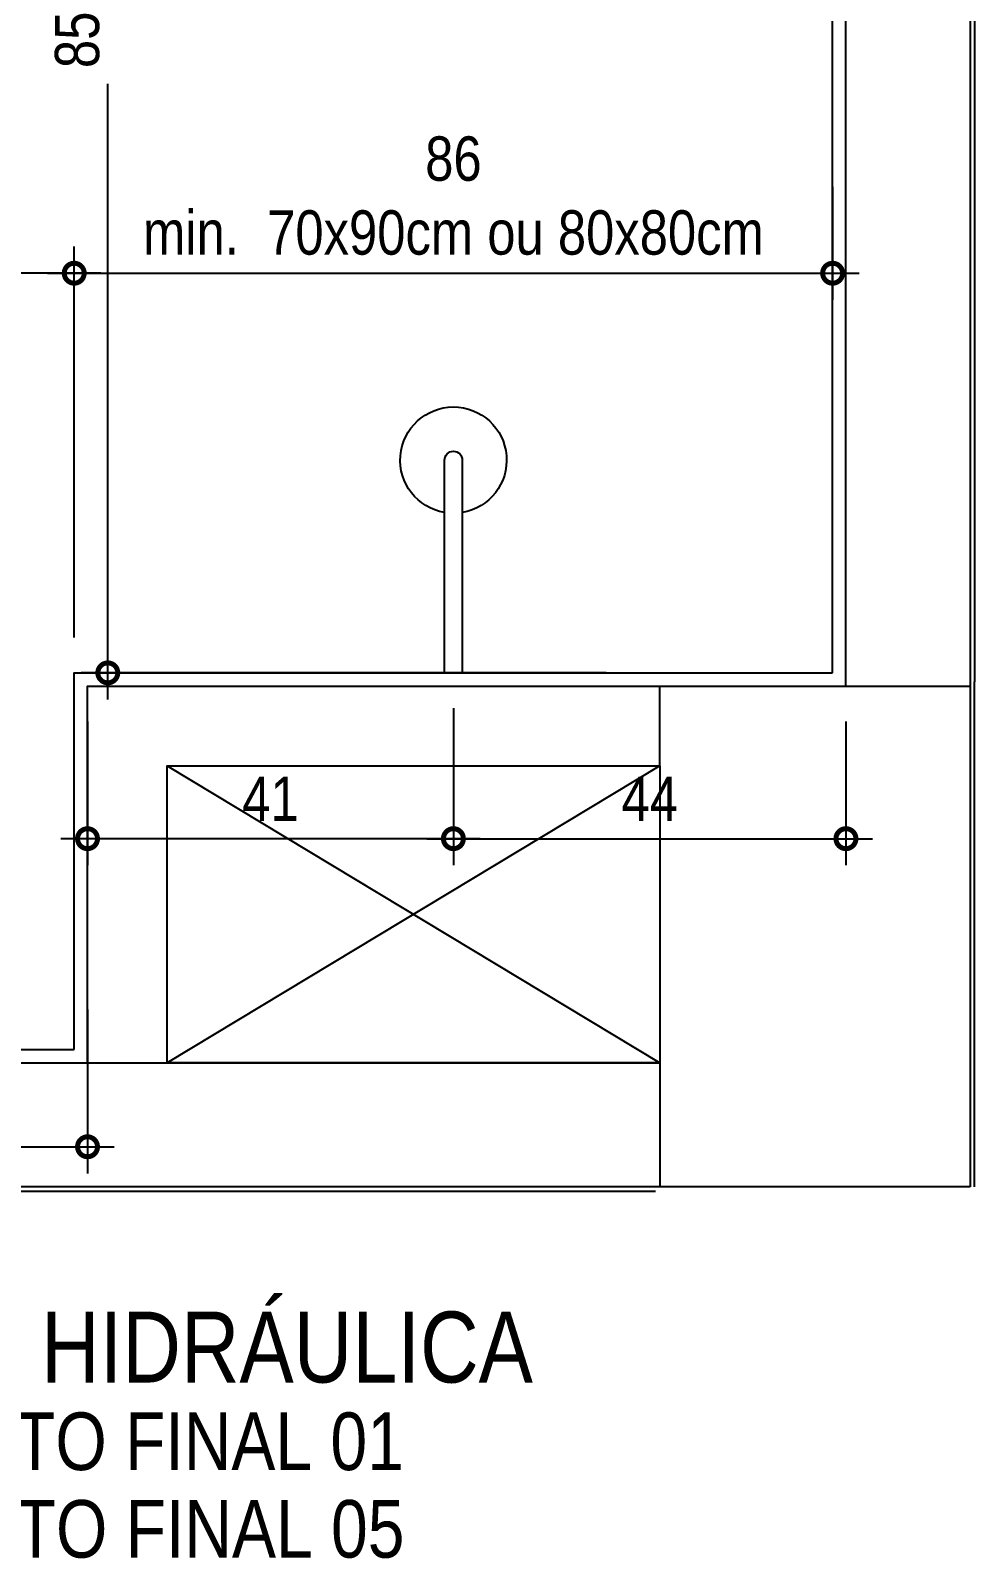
# Model space of a CAD drawing. Header units: metres. Extents: x 3 to 168, y -142 to 28.
# Drawn here: x 80.019 to 81.084, y -58.568 to -56.845 of the extents above; entities that cross this region are included whole.
import ezdxf

# ---------------------------------------------------------------- set-up
doc = ezdxf.new("R2010")
doc.units = ezdxf.units.M
for name, color, linetype in [('ARQ-ALV ACAB', 4, 'Continuous'), ('ARQ-ALV OSSO', 5, 'Continuous'), ('ARQ-DIM', 2, 'Continuous'), ('ARQ-HID', 2, 'Continuous'), ('ARQ-SIM', 1, 'Continuous'), ('ARQ-TXT', 2, 'Continuous')]:
    doc.layers.add(name, color=color, linetype=linetype)
doc.styles.add('Adesa', font='ARIALN.TTF')
doc.dimstyles.new('ADESA 1-0025', dxfattribs={"dimtxt": 0.05, "dimasz": 0.045, "dimexe": 0.03, "dimexo": 0.04, "dimgap": 0.02, "dimtad": 1, "dimtoh": 1, "dimdec": 0, "dimlfac": 100, "dimzin": 4, "dimtxsty": 'Adesa', "dimblk": 'DOTSMALL', "dimcen": 1, "dimdle": 0.03, "dimclrd": 1, "dimclre": 1, "dimclrt": 256, "dimazin": 1, "dimtm": 1e-09, "dimtfac": 1, "dimtdec": 0, "dimtix": 1, "dimtmove": 2, "dimatfit": 0, "dimldrblk": 'DOTSMALL', "dimfxl": 0.8, "dimtvp": 2, "dimtolj": 1, "dimtzin": 0, "dimarcsym": 0})

# ---------------------------------------------------------------- blocks, each defined once
blk = doc.blocks.new('CHUVEIRO')
at = {"ltscale": 0.025}
blk.add_lwpolyline([(-0.01, -0.24, 1), (0.01, -0.24), (0.01, 0), (-0.01, 0)], format="xyb", close=True, dxfattribs=at)
blk.add_arc((0, -0.24), 0.06, 99.5942, 80.4061, dxfattribs=at)
blk = doc.blocks.new('_DotSmall')
at = {"color": 0, "linetype": 'ByBlock', "const_width": 0.5}
blk.add_lwpolyline([(-0.0625, 0, 1), (0.0625, 0, 1)], format="xyb", close=True, dxfattribs=at)
blk = doc.blocks.new('*D176')
at = {"layer": 'ARQ-DIM', "color": 1, "lineweight": -2, "transparency": 16777216}
for p, q in [((80.4964, -57.6093), (80.4964, -57.7864)), ((80.0836, -57.6243), (80.0836, -57.7864)), ((80.5264, -57.7564), (80.0536, -57.7564))]:
    blk.add_line(p, q, dxfattribs=at)
at = {"layer": 'Defpoints', "color": 0, "transparency": 16777216}
for p in [(80.4964, -57.5693, 0), (80.0836, -57.5843, 0), (80.0836, -57.7564)]:
    blk.add_point(p, dxfattribs=at)
at = {"layer": 'ARQ-DIM', "color": 1, "lineweight": -2, "transparency": 16777216, "xscale": 0.045, "yscale": 0.045, "zscale": 0.045, "rotation": 180}
blk.add_blockref('_DotSmall', (80.0836, -57.7564), dxfattribs=at)
at = {"layer": 'ARQ-DIM', "color": 1, "lineweight": -2, "transparency": 16777216, "xscale": 0.045, "yscale": 0.045, "zscale": 0.045}
blk.add_blockref('_DotSmall', (80.4964, -57.7564), dxfattribs=at)
at = {"layer": 'ARQ-DIM', "transparency": 16777216, "insert": (80.29, -57.7113), "char_height": 0.05, "attachment_point": 5, "style": 'Adesa'}
blk.add_mtext('\\A1;41', dxfattribs=at)
blk = doc.blocks.new('*D177')
at = {"layer": 'ARQ-DIM', "color": 1, "lineweight": -2, "transparency": 16777216}
for p, q in [((80.4964, -57.6243), (80.4964, -57.7864)), ((80.9392, -57.6243), (80.9392, -57.7864)), ((80.4664, -57.7564), (80.9692, -57.7564))]:
    blk.add_line(p, q, dxfattribs=at)
at = {"layer": 'Defpoints', "color": 0, "transparency": 16777216}
for p in [(80.4964, -57.5843, 0), (80.9392, -57.5843, 0), (80.9392, -57.7564)]:
    blk.add_point(p, dxfattribs=at)
at = {"layer": 'ARQ-DIM', "color": 1, "lineweight": -2, "transparency": 16777216, "xscale": 0.045, "yscale": 0.045, "zscale": 0.045, "rotation": 180}
blk.add_blockref('_DotSmall', (80.4964, -57.7564), dxfattribs=at)
at = {"layer": 'ARQ-DIM', "color": 1, "lineweight": -2, "transparency": 16777216, "xscale": 0.045, "yscale": 0.045, "zscale": 0.045}
blk.add_blockref('_DotSmall', (80.9392, -57.7564), dxfattribs=at)
at = {"layer": 'ARQ-DIM', "transparency": 16777216, "insert": (80.7178, -57.7114), "char_height": 0.05, "attachment_point": 5, "style": 'Adesa'}
blk.add_mtext('\\A1;44', dxfattribs=at)
blk = doc.blocks.new('*D179')
at = {"layer": 'ARQ-DIM', "color": 1, "lineweight": -2, "transparency": 16777216}
for p, q in [((79.7225, -57.9492), (79.7225, -58.134)), ((80.0836, -57.9492), (80.0836, -58.134)), ((79.6925, -58.104), (80.1136, -58.104))]:
    blk.add_line(p, q, dxfattribs=at)
at = {"layer": 'Defpoints', "color": 0, "transparency": 16777216}
for p in [(79.7225, -57.9092, 0), (80.0836, -57.9092, 0), (80.0836, -58.104)]:
    blk.add_point(p, dxfattribs=at)
at = {"layer": 'ARQ-DIM', "color": 1, "lineweight": -2, "transparency": 16777216, "xscale": 0.045, "yscale": 0.045, "zscale": 0.045, "rotation": 180}
blk.add_blockref('_DotSmall', (79.7225, -58.104), dxfattribs=at)
at = {"layer": 'ARQ-DIM', "color": 1, "lineweight": -2, "transparency": 16777216, "xscale": 0.045, "yscale": 0.045, "zscale": 0.045}
blk.add_blockref('_DotSmall', (80.0836, -58.104), dxfattribs=at)
at = {"layer": 'ARQ-DIM', "transparency": 16777216, "insert": (79.903, -58.0585), "char_height": 0.05, "attachment_point": 5, "style": 'Adesa'}
blk.add_mtext('\\A1;36', dxfattribs=at)
blk = doc.blocks.new('*D180')
at = {"layer": 'ARQ-DIM', "color": 1, "lineweight": -2, "transparency": 16777216}
for p, q in [((80.9242, -57.0208), (80.9242, -57.1484)), ((80.0686, -57.5293), (80.0686, -57.0884)), ((80.0386, -57.1184), (80.9542, -57.1184))]:
    blk.add_line(p, q, dxfattribs=at)
at = {"layer": 'Defpoints', "color": 0, "transparency": 16777216}
for p in [(80.9242, -56.9808, 0), (80.9242, -57.1184), (80.0686, -57.5693)]:
    blk.add_point(p, dxfattribs=at)
at = {"layer": 'ARQ-DIM', "color": 1, "lineweight": -2, "transparency": 16777216, "xscale": 0.045, "yscale": 0.045, "zscale": 0.045, "rotation": 180}
blk.add_blockref('_DotSmall', (80.0686, -57.1184), dxfattribs=at)
at = {"layer": 'ARQ-DIM', "color": 1, "lineweight": -2, "transparency": 16777216, "xscale": 0.045, "yscale": 0.045, "zscale": 0.045}
blk.add_blockref('_DotSmall', (80.9242, -57.1184), dxfattribs=at)
at = {"layer": 'ARQ-DIM', "transparency": 16777216, "insert": (80.4964, -57.0311), "char_height": 0.05, "attachment_point": 5, "style": 'Adesa'}
blk.add_mtext('\\A1;86\\Pmin.  70x90cm ou 80x80cm', dxfattribs=at)
blk = doc.blocks.new('*D181')
at = {"layer": 'ARQ-DIM', "color": 1, "lineweight": -2, "transparency": 16777216}
for p, q in [((79.3726, -56.9138), (79.3726, -57.1484)), ((80.0686, -57.5293), (80.0686, -57.0884)), ((80.0986, -57.1184), (79.3426, -57.1184))]:
    blk.add_line(p, q, dxfattribs=at)
at = {"layer": 'Defpoints', "color": 0, "transparency": 16777216}
for p in [(79.3726, -56.8738, 0), (79.3726, -57.1184), (80.0686, -57.5693)]:
    blk.add_point(p, dxfattribs=at)
at = {"layer": 'ARQ-DIM', "color": 1, "lineweight": -2, "transparency": 16777216, "xscale": 0.045, "yscale": 0.045, "zscale": 0.045, "rotation": 180}
blk.add_blockref('_DotSmall', (79.3726, -57.1184), dxfattribs=at)
at = {"layer": 'ARQ-DIM', "color": 1, "lineweight": -2, "transparency": 16777216, "xscale": 0.045, "yscale": 0.045, "zscale": 0.045}
blk.add_blockref('_DotSmall', (80.0686, -57.1184), dxfattribs=at)
at = {"layer": 'ARQ-DIM', "transparency": 16777216, "insert": (79.7206, -57.0311), "char_height": 0.05, "attachment_point": 5, "style": 'Adesa'}
blk.add_mtext('\\A1;70\\Pmín. 60cm', dxfattribs=at)
blk = doc.blocks.new('*D183')
at = {"layer": 'ARQ-DIM', "color": 1, "lineweight": -2, "transparency": 16777216}
for p, q in [((80.1065, -56.6843), (80.1065, -56.8056)), ((80.4842, -56.7143), (80.0765, -56.7143)), ((80.1065, -57.5993), (80.1065, -56.9046)), ((80.6689, -57.5693), (80.0765, -57.5693))]:
    blk.add_line(p, q, dxfattribs=at)
at = {"layer": 'Defpoints', "color": 0, "transparency": 16777216}
for p in [(80.5242, -56.7143, 0), (80.1065, -57.5693), (80.7089, -57.5693)]:
    blk.add_point(p, dxfattribs=at)
at = {"layer": 'ARQ-DIM', "color": 1, "lineweight": -2, "transparency": 16777216, "xscale": 0.045, "yscale": 0.045, "zscale": 0.045}
for p, rotation in [((80.1065, -56.7143), 90), ((80.1065, -57.5693), 270)]:
    blk.add_blockref('_DotSmall', p, dxfattribs=dict(at, rotation=rotation))
at = {"layer": 'ARQ-DIM', "transparency": 16777216, "insert": (80.0721, -56.8551), "char_height": 0.05, "attachment_point": 5, "rotation": 90, "style": 'Adesa'}
blk.add_mtext('\\A1;85', dxfattribs=at)
blk = doc.blocks.new('AREAS MOLHADAS')
at = {"layer": 'ARQ-ALV ACAB'}
blk.add_line((80.7242, -58.1543), (79.163, -58.1543), dxfattribs=at)
at = {"layer": 'ARQ-ALV ACAB', "elevation": 0}
for points in [[(80.9242, -57.5693), (80.9242, -55.9143), (80.0826, -55.9143), (80.0826, -55.7543), (81.0842, -55.7543), (81.0842, -57.5793)], [(80.0686, -57.9943), (80.0686, -57.5693), (80.9242, -57.5693)], [(81.0842, -58.1493), (81.0842, -57.5843), (81.0842, -57.5793), (81.0842, -57.5793)], [(79.3726, -57.9943), (80.0686, -57.9943)]]:
    blk.add_lwpolyline(points, dxfattribs=at)
at = {"layer": 'ARQ-ALV OSSO', "elevation": 0}
for points in [[(80.9392, -57.5843), (80.9392, -55.8993), (80.0876, -55.8993), (80.0876, -55.7593), (81.0792, -55.7593), (81.0792, -57.5843)], [(80.0836, -58.0093), (80.0836, -57.5843), (81.0792, -57.5843)], [(81.0792, -57.5843), (81.0792, -58.1493)], [(79.163, -58.0093), (80.7292, -58.0093)]]:
    blk.add_lwpolyline(points, dxfattribs=at)
at = {"layer": 'ARQ-ALV OSSO'}
for points in [[(80.7292, -57.6743), (80.7292, -57.5843)], [(80.7292, -58.0093), (80.7292, -58.1493)], [(81.0792, -58.1493), (79.163, -58.1493)]]:
    blk.add_lwpolyline(points, dxfattribs=at)
blk.add_lwpolyline([(80.7292, -57.6743), (80.7292, -58.0093), (80.1736, -58.0093), (80.1736, -57.6743)], close=True, dxfattribs=at)
at = {"layer": 'ARQ-SIM', "elevation": 0}
for points in [[(80.7292, -57.6743), (80.1736, -58.0093)], [(80.1736, -57.6743), (80.7292, -58.0093)]]:
    blk.add_lwpolyline(points, dxfattribs=at)
at = {"layer": 'ARQ-HID', "xscale": -1, "rotation": 180}
blk.add_blockref('CHUVEIRO', (80.4964, -57.5693, 0), dxfattribs=at)
at = {"layer": 'ARQ-TXT', "ltscale": 0.5, "style": 'Adesa'}
blk.add_text('PLANTA BANHO 2 - HIDRÁULICA', height=0.08, dxfattribs=at).set_placement((79.1656, -58.37))
at = {"layer": 'ARQ-TXT', "style": 'Adesa'}
for s, p in [('TORRE A: APARTAMENTO FINAL 01', (79.1663, -58.4688, 108.9697)), ('TORRE B: APARTAMENTO FINAL 05', (79.167, -58.5676, 217.9394))]:
    blk.add_text(s, height=0.065, dxfattribs=at).set_placement(p)
at = {"layer": 'ARQ-DIM'}
dim = blk.add_linear_dim(base=(80.10649, -57.56926, 0.00002), p1=(80.52418, -56.71429, 0.00003), p2=(80.7089, -57.56926, 0.00002), angle=90, dimstyle='ADESA 1-0025', dxfattribs=at)
dim.commit()
dim.dimension.update_dxf_attribs({"geometry": '*D183', "text_midpoint": (80.07211, -56.85511, 0.00002), "dimtype": 128})
for base, p2, text, picture, middle in [((80.9242, -57.1184, 0), (80.9242, -56.9808, 0), '<>\\Pmin.  70x90cm ou 80x80cm', '*D180', (80.4964, -57.0311, 0)), ((79.3726, -57.1184, 0), (79.3726, -56.8738), '<>\\Pmín. 60cm', '*D181', (79.7206, -57.0311, 0))]:
    dim = blk.add_linear_dim(base=base, p1=(80.0686, -57.5693, 0), p2=p2, angle=0, text=text, dimstyle='ADESA 1-0025', dxfattribs=at)
    dim.commit()
    dim.dimension.update_dxf_attribs({"geometry": picture, "text_midpoint": middle})
for base, p1, p2, picture, middle in [((80.0836, -57.7564), (80.4964, -57.5693, 0), (80.0836, -57.5843, 0), '*D176', (80.29, -57.7113)), ((80.9392, -57.7564), (80.4964, -57.5843, 0), (80.9392, -57.5843, 0), '*D177', (80.7178, -57.7114)), ((80.0836, -58.104), (79.7225, -57.9092, 0), (80.0836, -57.9092, 0), '*D179', (79.903, -58.0585))]:
    dim = blk.add_linear_dim(base=base, p1=p1, p2=p2, dimstyle='ADESA 1-0025', dxfattribs=at)
    dim.commit()
    dim.dimension.update_dxf_attribs({"geometry": picture, "text_midpoint": middle})

msp = doc.modelspace()

# ---------------------------------------------------------------- block references
msp.add_blockref('AREAS MOLHADAS', (0, 0))

doc.saveas('drawing.dxf')
